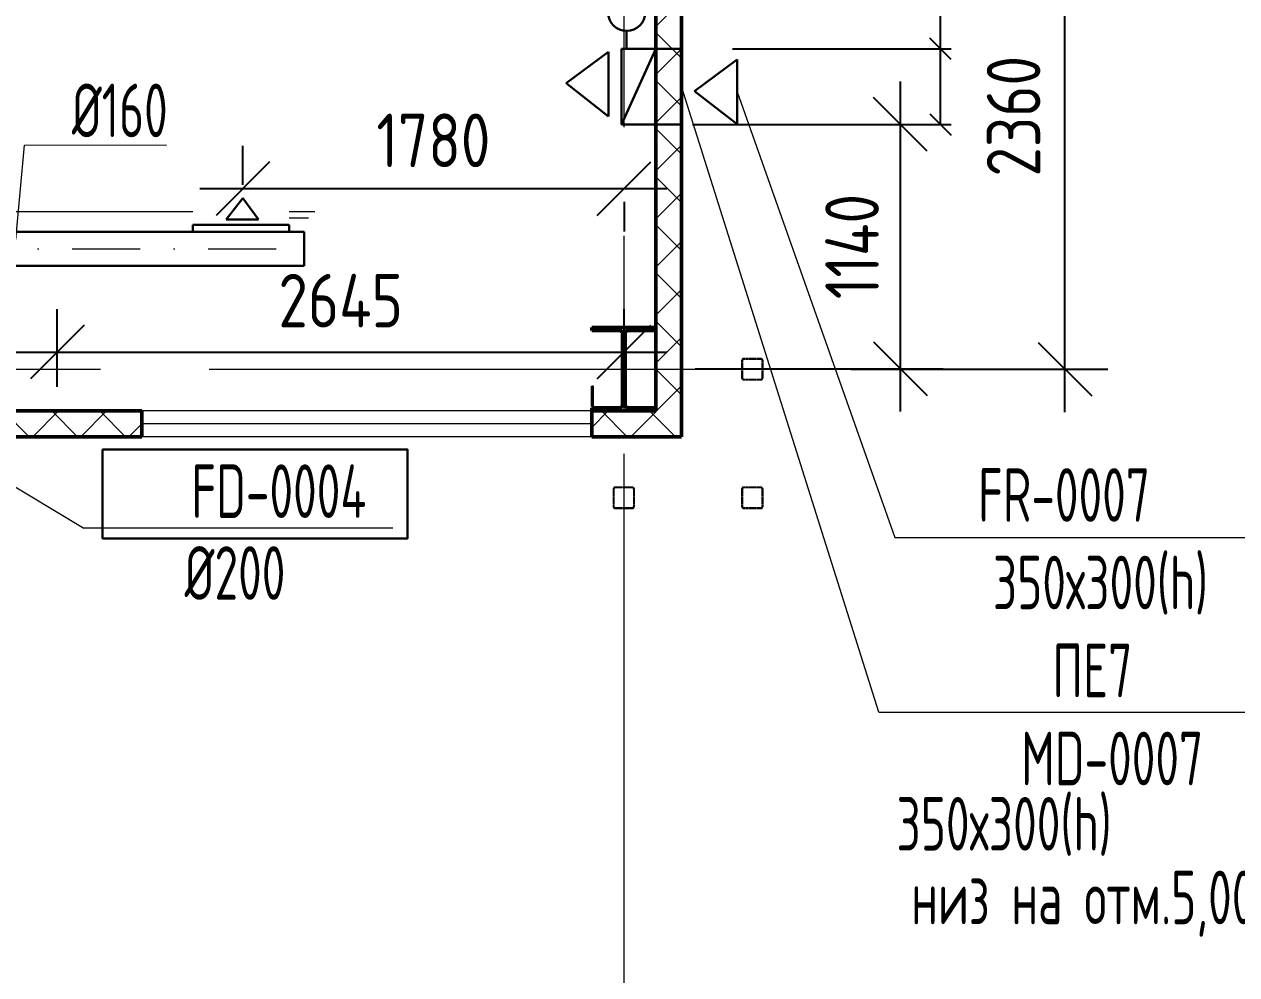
# Model space of a CAD drawing. Header units: millimetres. Extents: x -553547 to 230550, y -59438 to 214451.
# Drawn here: x 128528 to 134188, y -40164 to -35728 of the extents above; entities that cross this region are included whole.
import ezdxf
from ezdxf import colors
from ezdxf.entities.mleader import LeaderData, LeaderLine
from ezdxf.math import Vec2, Vec3

# ---------------------------------------------------------------- set-up
doc = ezdxf.new("R2010")
doc.units = ezdxf.units.MM
for name, pattern in [('GOST2.303 6', [12, 8, -1.5, 1, -1.5]), ('K5LT_THIN_INCLUDED_TO_HATCHING', [0]), ('TRATTOPUNTO2', [12.7, 6.35, -3.175, 0, -3.175]), ('ГОСТ 2.303 6', [12, 8, -1.5, 1, -1.5]), ('осевая', [50.8, 31.75, -6.35, 6.35, -6.35])]:
    doc.linetypes.add(name, pattern=pattern)
for name, color, linetype, lineweight in [('0Оси', 252, 'GOST2.303 6', 13), ('_Оси', 252, 'Continuous', 9), ('АР_Окна', 160, 'Continuous', 20), ('АР_Размеры', 7, 'Continuous', 20), ('АР_Стены и перегородки', 154, 'Continuous', 50), ('АР_Штриховка', 7, 'Continuous', 20), ('АТ_ПС_АЛС_025', 20, 'ГОСТ 2.303 6', 25), ('ОВ текст', 7, 'Continuous', 15), ('приток', 10, 'Continuous', 30)]:
    doc.layers.add(name, color=color, linetype=linetype, lineweight=lineweight)
doc.styles.add('GOST type A', font='GOST2304A.ttf')
doc.styles.get("Standard").update_dxf_attribs({"font": 'arial.ttf'})
doc.styles.add('ГОСТ', font='cs_gost2304.shx')
doc.styles.add('ГОСТ 2.304', font='CS_Gost2304.shx')
doc.linetypes.add('Lotok', pattern='A,5e-05,[6,MSH_7,S=1,R=0,X=0,Y=0],-4.989379', length=4.989429)
doc.dimstyles.new('ISO-25', dxfattribs={"dimtxt": 2.5, "dimasz": 2.5, "dimexe": 1.25, "dimexo": 0.625, "dimtad": 1, "dimtxsty": 'Standard', "dimcen": 2.5, "dimadec": 0, "dimazin": 0, "dimtfac": 1, "dimtmove": 0, "dimatfit": 3, "dimfxl": 1, "dimarcsym": 0})
doc.dimstyles.new('СПДС', dxfattribs={"dimscale": 100, "dimtxt": 2.5, "dimasz": 2.5, "dimexe": 2, "dimexo": 0.625, "dimgap": 1, "dimtad": 1, "dimdec": 0, "dimtxsty": 'ГОСТ 2.304', "dimblk": 'OBLIQUE', "dimblk1": 'OBLIQUE', "dimblk2": 'OBLIQUE', "dimcen": 2.5, "dimdle": 2, "dimadec": 0, "dimazin": 2, "dimtfac": 0.75, "dimtdec": 4, "dimtmove": 1, "dimatfit": 3, "dimfxl": 1, "dimtfill": 1, "dimtolj": 1, "dimarcsym": 1})

# ---------------------------------------------------------------- blocks, each defined once
blk = doc.blocks.new('Несущая колонна')
at = {"color": 0, "linetype": 'ByBlock', "lineweight": -2, "extrusion": (0, 0, -1)}
for p, q in [((74798.1, 37252.3), (74798.1, 37267.3)), ((74798.1, 37267.3), (75098.1, 37267.3)), ((74798.1, 37252.3), (74929.1, 37252.3)), ((74967.1, 37252.3), (75098.1, 37252.3)), ((75098.1, 37252.3), (75098.1, 37267.3)), ((74942.1, 36905.3), (74942.1, 37239.3)), ((74954.1, 36905.3), (74954.1, 37239.3)), ((74798.1, 36877.3), (74798.1, 36892.3)), ((74798.1, 36892.3), (74929.1, 36892.3)), ((74798.1, 36877.3), (75098.1, 36877.3)), ((74967.1, 36892.3), (75098.1, 36892.3)), ((75098.1, 36877.3), (75098.1, 36892.3))]:
    blk.add_line(p, q, dxfattribs=at)
at = {"color": 18, "lineweight": 0, "true_color": 0x000000}
for points in [[(74948.1, 37267.3), (74948.1, 36877.3)], [(74954.1, 37072.3), (74942.1, 37072.3)]]:
    blk.add_lwpolyline(points, dxfattribs=at)
at = {"color": 0, "linetype": 'ByBlock', "lineweight": -2, "extrusion": (0, 0, -1)}
for centre, start, end in [((-74929.1, 37239.3), 90, 180), ((-74967.1, 37239.3), 360, 90), ((-74929.1, 36905.3), 180, 270), ((-74967.1, 36905.3), 270, 0)]:
    blk.add_arc(centre, 13, start, end, dxfattribs=at)
blk = doc.blocks.new('*U308')
blk.add_lwpolyline([(-27.4, 72.6), (-22.4, 72.6), (-22.4, -15.4, 0.414214), (-15.4, -22.4), (72.6, -22.4), (72.6, -27.4), (-15.4, -27.4, -0.414214), (-27.4, -15.4)], format="xyb", close=True)
blk = doc.blocks.new('A$C62bef24c')
at = {"color": 252}
for points in [[(39559.8, -50.2), (39639.8, -50.2, 0.414214), (39649.8, -40.2), (39649.8, 39.8, 0.414214), (39639.8, 49.8), (39559.8, 49.8, 0.414214), (39549.8, 39.8), (39549.8, -40.2, 0.414214)], [(39559.8, -46.2), (39639.8, -46.2, 0.414214), (39645.8, -40.2), (39645.8, 39.8, 0.414214), (39639.8, 45.8), (39559.8, 45.8, 0.414214), (39553.8, 39.8), (39553.8, -40.2, 0.414214)], [(38960, -650.2), (39040, -650.2, 0.414214), (39050, -640.2), (39050, -560.2, 0.414214), (39040, -550.2), (38960, -550.2, 0.414214), (38950, -560.2), (38950, -640.2, 0.414214)], [(38960, -646.2), (39040, -646.2, 0.414214), (39046, -640.2), (39046, -560.2, 0.414214), (39040, -554.2), (38960, -554.2, 0.414214), (38954, -560.2), (38954, -640.2, 0.414214)], [(39559.8, -650.2), (39639.8, -650.2, 0.414214), (39649.8, -640.2), (39649.8, -560.2, 0.414214), (39639.8, -550.2), (39559.8, -550.2, 0.414214), (39549.8, -560.2), (39549.8, -640.2, 0.414214)], [(39559.8, -646.2), (39639.8, -646.2, 0.414214), (39645.8, -640.2), (39645.8, -560.2, 0.414214), (39639.8, -554.2), (39559.8, -554.2, 0.414214), (39553.8, -560.2), (39553.8, -640.2, 0.414214)]]:
    blk.add_lwpolyline(points, format="xyb", close=True, dxfattribs=at)
blk = doc.blocks.new('*U301')
blk.add_lwpolyline([(-27.4, 72.6), (-22.4, 72.6), (-22.4, -15.4, 0.414214), (-15.4, -22.4), (72.6, -22.4), (72.6, -27.4), (-15.4, -27.4, -0.414214), (-27.4, -15.4)], format="xyb", close=True)
blk = doc.blocks.new('_Oblique')
at = {"color": 0, "linetype": 'ByBlock', "lineweight": -2}
blk.add_line((-0.5, -0.5), (0.5, 0.5), dxfattribs=at)
blk = doc.blocks.new('*D373')
at = {"layer": 'Defpoints', "color": 0, "lineweight": 30, "transparency": 16777216}
for p in [(131784.2, -35843.1), (132804.9, -35843.1), (131596.5, -36195.6)]:
    blk.add_point(p, dxfattribs=at)
at = {"layer": 'ОВ текст', "color": 0, "lineweight": -2, "transparency": 16777216}
for p, q in [((132804.9, -35843.1), (132804.9, -35195.6)), ((131834.2, -35843.1), (132854.9, -35843.1)), ((132804.9, -36195.6), (132804.9, -35843.1)), ((131646.5, -36195.6), (132854.9, -36195.6))]:
    blk.add_line(p, q, dxfattribs=at)
at = {"layer": 'ОВ текст', "color": 0, "lineweight": -2, "transparency": 16777216, "xscale": 100, "yscale": 100, "zscale": 100}
for p, rotation in [((132804.9, -35843.1), 90), ((132804.9, -36195.6), 270)]:
    blk.add_blockref('_Oblique', p, dxfattribs=dict(at, rotation=rotation))
at = {"layer": 'ОВ текст', "color": 0, "lineweight": 15, "transparency": 16777216, "insert": (132644.7, -35469.4), "char_height": 250, "attachment_point": 5, "rotation": 90, "style": 'ГОСТ', "bg_fill": 3, "box_fill_scale": 1.1, "bg_fill_color": 256, "bg_fill_true_color": 13158600, "bg_fill_transparency": 0}
blk.add_mtext('350', dxfattribs=at)
blk = doc.blocks.new('*D379')
at = {"layer": 'Defpoints', "color": 0, "lineweight": 30, "ltscale": 100, "transparency": 16777216}
for p in [(131327.5, -36495.1), (131327.5, -36495.1), (129548, -36539.8)]:
    blk.add_point(p, dxfattribs=at)
at = {"layer": 'ОВ текст', "color": 0, "lineweight": -2, "ltscale": 100, "transparency": 16777216}
for p, q in [((129548, -36477.3), (129548, -36295.1)), ((129348, -36495.1), (131527.5, -36495.1)), ((131327.5, -36557.6), (131327.5, -36695.1))]:
    blk.add_line(p, q, dxfattribs=at)
at = {"layer": 'ОВ текст', "color": 0, "lineweight": -2, "ltscale": 100, "transparency": 16777216, "xscale": 250, "yscale": 250, "zscale": 250, "rotation": 180}
blk.add_blockref('_Oblique', (129548, -36495.1), dxfattribs=at)
at = {"layer": 'ОВ текст', "color": 0, "lineweight": -2, "ltscale": 100, "transparency": 16777216, "xscale": 250, "yscale": 250, "zscale": 250}
blk.add_blockref('_Oblique', (131327.5, -36495.1), dxfattribs=at)
at = {"layer": 'ОВ текст', "color": 0, "lineweight": 15, "ltscale": 100, "transparency": 16777216, "insert": (130437.7, -36270.1), "char_height": 250, "attachment_point": 5, "style": 'ГОСТ 2.304', "bg_fill": 3, "box_fill_scale": 1.1, "bg_fill_color": 256, "bg_fill_true_color": 13158600, "bg_fill_transparency": 0}
blk.add_mtext('\\A1;1780', dxfattribs=at)
blk = doc.blocks.new('*D338')
at = {"layer": 'Defpoints', "color": 0, "lineweight": 30, "ltscale": 100, "transparency": 16777216}
for p in [(131596.5, -36195.6), (131596.5, -37335.8), (132617.1, -37335.8)]:
    blk.add_point(p, dxfattribs=at)
at = {"layer": 'ОВ текст', "color": 0, "lineweight": -2, "ltscale": 100, "transparency": 16777216}
for p, q in [((132617.1, -35995.6), (132617.1, -37535.8)), ((131659, -36195.6), (132817.1, -36195.6)), ((131659, -37335.8), (132817.1, -37335.8))]:
    blk.add_line(p, q, dxfattribs=at)
at = {"layer": 'ОВ текст', "color": 0, "lineweight": -2, "ltscale": 100, "transparency": 16777216, "xscale": 250, "yscale": 250, "zscale": 250}
for p, rotation in [((132617.1, -36195.6), 90), ((132617.1, -37335.8), 270)]:
    blk.add_blockref('_Oblique', p, dxfattribs=dict(at, rotation=rotation))
at = {"layer": 'ОВ текст', "color": 0, "lineweight": 15, "ltscale": 100, "transparency": 16777216, "insert": (132392.1, -36765.7), "char_height": 250, "attachment_point": 5, "rotation": 90, "style": 'ГОСТ 2.304', "bg_fill": 3, "box_fill_scale": 1.1, "bg_fill_color": 256, "bg_fill_true_color": 13158600, "bg_fill_transparency": 0}
blk.add_mtext('\\A1;1140', dxfattribs=at)
blk = doc.blocks.new('*D346')
at = {"layer": 'Defpoints', "color": 0, "lineweight": 30, "ltscale": 100, "transparency": 16777216}
for p in [(131596.5, -34977.4), (133385.9, -34977.4), (132324.3, -37337.8)]:
    blk.add_point(p, dxfattribs=at)
at = {"layer": 'ОВ текст', "color": 0, "lineweight": -2, "ltscale": 100, "transparency": 16777216}
for p, q in [((133385.9, -37537.8), (133385.9, -34777.4)), ((131659, -34977.4), (133585.9, -34977.4)), ((132386.8, -37337.8), (133585.9, -37337.8))]:
    blk.add_line(p, q, dxfattribs=at)
at = {"layer": 'ОВ текст', "color": 0, "lineweight": -2, "ltscale": 100, "transparency": 16777216, "xscale": 250, "yscale": 250, "zscale": 250}
for p, rotation in [((133385.9, -34977.4), 90), ((133385.9, -37337.8), 270)]:
    blk.add_blockref('_Oblique', p, dxfattribs=dict(at, rotation=rotation))
at = {"layer": 'ОВ текст', "color": 0, "lineweight": 15, "ltscale": 100, "transparency": 16777216, "insert": (133146, -36157.6), "char_height": 250, "attachment_point": 5, "rotation": 90, "style": 'ГОСТ 2.304', "bg_fill": 3, "box_fill_scale": 1.1, "bg_fill_color": 256, "bg_fill_true_color": 13158600, "bg_fill_transparency": 0}
blk.add_mtext('\\A1;2360', dxfattribs=at)
blk = doc.blocks.new('*D347')
at = {"layer": 'Defpoints', "color": 0, "lineweight": 30, "ltscale": 100, "transparency": 16777216}
for p in [(131327.5, -37257.8), (131327.5, -37337.8), (128682.1, -37483.3)]:
    blk.add_point(p, dxfattribs=at)
at = {"layer": 'ОВ текст', "color": 0, "lineweight": -2, "ltscale": 100, "transparency": 16777216}
for p, q in [((128682.1, -37420.8), (128682.1, -37057.8)), ((131327.5, -37275.3), (131327.5, -37057.8)), ((128482.1, -37257.8), (131527.5, -37257.8))]:
    blk.add_line(p, q, dxfattribs=at)
at = {"layer": 'ОВ текст', "color": 0, "lineweight": -2, "ltscale": 100, "transparency": 16777216, "xscale": 250, "yscale": 250, "zscale": 250, "rotation": 180}
blk.add_blockref('_Oblique', (128682.1, -37257.8), dxfattribs=at)
at = {"layer": 'ОВ текст', "color": 0, "lineweight": -2, "ltscale": 100, "transparency": 16777216, "xscale": 250, "yscale": 250, "zscale": 250}
blk.add_blockref('_Oblique', (131327.5, -37257.8), dxfattribs=at)
at = {"layer": 'ОВ текст', "color": 0, "lineweight": 15, "ltscale": 100, "transparency": 16777216, "insert": (130004.8, -37018), "char_height": 250, "attachment_point": 5, "style": 'ГОСТ 2.304', "bg_fill": 3, "box_fill_scale": 1.1, "bg_fill_color": 256, "bg_fill_true_color": 13158600, "bg_fill_transparency": 0}
blk.add_mtext('\\A1;2645', dxfattribs=at)
blk = doc.blocks.new('АР')
at = {"layer": 'АР_Штриховка', "lineweight": 13}
h = blk.add_hatch(dxfattribs=at)
h.set_pattern_fill('ANSI37', color=252, scale=50)
h.set_pattern_definition([(45, (576097.71, -263289.88), (-112.2532, 112.2532), []), (135, (576097.71, -263289.88), (-112.2532, -112.2532), [])])
h.paths.add_polyline_path([(684723.9, -252104.1), (685143.9, -252104.1), (685143.9, -245639.1), (685023.9, -245639.1), (685025.2, -246769.1), (683450.2, -246769.1), (683448.9, -246889.1), (685023.9, -246889.1), (685023.9, -251984.1), (684723.9, -251984.1)])
h = blk.add_hatch(dxfattribs=at)
h.set_pattern_fill('ANSI37', color=252, scale=50)
h.set_pattern_definition([(45, (577347.71, -263289.89), (-112.2532, 112.2532), []), (135, (577347.71, -263289.89), (-112.2532, -112.2532), [])])
h.paths.add_polyline_path([(681629.6, -252104.1), (682623.9, -252104.1), (682623.9, -251984.1), (681629.6, -251984.1)])
at = {"layer": '_Оси', "color": 252, "linetype": 'осевая', "ltscale": 80}
for p, q in [((684873.9, -235927.5), (684873.9, -259400.3)), ((638234.9, -251789.1), (685885.7, -251789.1))]:
    blk.add_line(p, q, dxfattribs=at)
at = {"layer": 'АР_Окна', "color": 252}
for p, q in [((684723.9, -251984.1), (682623.9, -251984.1)), ((684723.9, -252044.1), (682623.9, -252044.1)), ((684723.9, -252104.1), (682623.9, -252104.1))]:
    blk.add_line(p, q, dxfattribs=at)
at = {"layer": 'АР_Стены и перегородки', "color": 252}
for p, q in [((685023.9, -251984.1), (685023.9, -245639.1)), ((685143.9, -252104.1), (685143.9, -245639.1)), ((681629.6, -251984.1), (682623.9, -251984.1)), ((682623.9, -252104.1), (682623.9, -251984.1)), ((684723.9, -252104.1), (684723.9, -251984.1)), ((684873.9, -251984.1), (685023.9, -251984.1)), ((681629.6, -252104.1), (682623.9, -252104.1)), ((684723.9, -252104.1), (685143.9, -252104.1))]:
    blk.add_line(p, q, dxfattribs=at)
at = {"color": 252}
blk.add_blockref('*U308', (684751.3, -251941.7), dxfattribs=at)
at = {"layer": '0Оси', "color": 252}
blk.add_blockref('A$C62bef24c', (645873.9, -251789.1), dxfattribs=at)
at = {"layer": 'АР_Стены и перегородки', "color": 252}
blk.add_blockref('Несущая колонна', (609925.8, -288861.3), dxfattribs=at)
at = {"color": 252}
ml = blk.add_multileader_mtext('Standard', dxfattribs=at)
ml.set_content('0,000', color=252, style='GOST type A')
ml.set_leader_properties(color=256)
ml.build(insert=Vec2(0, 0))
ml.multileader.update_dxf_attribs({"has_dogleg": 0, "has_text_frame": 1, "text_left_attachment_type": 7, "text_right_attachment_type": 6, "dogleg_length": 0, "arrow_head_size": 200})
ctx = ml.context
ctx.base_point, ctx.char_height, ctx.arrow_head_size, ctx.landing_gap_size, ctx.plane_origin = Vec3(649404.1, -245448.8), 250, 200, 50, Vec3(-514199.9, -248177.5)
ctx.left_attachment, ctx.right_attachment = 7, 6
notes = []
notes.append((ctx, [(0, (0, 0, 0), (0, 0), (1, 0), 1, [])]))
ctx.mtext.insert, ctx.mtext.flow_direction = Vec3(649454.1, -245161.3), 5
ml = blk.add_multileader_mtext('Standard', dxfattribs=at)
ml.set_content('0,000', color=252, style='GOST type A')
ml.set_leader_properties(color=256)
ml.build(insert=Vec2(0, 0))
ml.multileader.update_dxf_attribs({"has_dogleg": 0, "has_text_frame": 1, "text_left_attachment_type": 7, "text_right_attachment_type": 6, "dogleg_length": 0, "arrow_head_size": 200})
ctx = ml.context
ctx.base_point, ctx.char_height, ctx.arrow_head_size, ctx.landing_gap_size, ctx.plane_origin = Vec3(656104.7, -253706.8), 250, 200, 50, Vec3(-507499.3, -250982.9)
ctx.left_attachment, ctx.right_attachment = 7, 6
notes.append((ctx, [(0, (0, 0, 0), (0, 0), (1, 0), 1, [])]))
ctx.mtext.insert, ctx.mtext.flow_direction = Vec3(656154.7, -253419.3), 5
ml = blk.add_multileader_mtext('Standard', dxfattribs=at)
ml.set_content('0,000', color=252, style='GOST type A')
ml.set_leader_properties(color=256)
ml.build(insert=Vec2(0, 0))
ml.multileader.update_dxf_attribs({"has_dogleg": 0, "has_text_frame": 1, "text_left_attachment_type": 7, "text_right_attachment_type": 6, "dogleg_length": 0, "arrow_head_size": 200})
ctx = ml.context
ctx.base_point, ctx.char_height, ctx.arrow_head_size, ctx.landing_gap_size, ctx.plane_origin = Vec3(674120.3, -254449.4), 250, 200, 50, Vec3(-489483.8, -251725.5)
ctx.left_attachment, ctx.right_attachment = 7, 6
notes.append((ctx, [(0, (0, 0, 0), (0, 0), (1, 0), 1, [])]))
ctx.mtext.insert, ctx.mtext.flow_direction = Vec3(674170.3, -254161.9), 5
ml = blk.add_multileader_mtext('Standard', dxfattribs=at)
ml.set_content('0,000', color=252, style='GOST type A')
ml.set_leader_properties(color=256)
ml.build(insert=Vec2(0, 0))
ml.multileader.update_dxf_attribs({"has_dogleg": 0, "has_text_frame": 1, "text_left_attachment_type": 7, "text_right_attachment_type": 6, "dogleg_length": 0, "arrow_head_size": 200})
ctx = ml.context
ctx.base_point, ctx.char_height, ctx.arrow_head_size, ctx.landing_gap_size, ctx.plane_origin = Vec3(683757.5, -246454.6), 250, 200, 50, Vec3(-479846.5, -243730.6)
ctx.left_attachment, ctx.right_attachment = 7, 6
notes.append((ctx, [(0, (0, 0, 0), (0, 0), (1, 0), 1, [])]))
ctx.mtext.insert, ctx.mtext.flow_direction = Vec3(683807.5, -246167), 5
for ctx, leaders in notes:
    for number, flags, end, landing, length, lines in leaders:
        leader = LeaderData()
        leader.index, (leader.has_last_leader_line, leader.has_dogleg_vector, leader.attachment_direction) = number, flags
        leader.last_leader_point, leader.dogleg_vector, leader.dogleg_length = Vec3(end), Vec3(landing), length
        for number, points, colour, breaks in lines:
            line = LeaderLine()
            line.index, line.vertices, line.color, line.breaks = number, Vec3.list(points), colors.encode_raw_color(colour), breaks
            leader.lines.append(line)
        ctx.leaders.append(leader)

msp = doc.modelspace()

# ---------------------------------------------------------------- linework, layer by layer
at = {"layer": 'АТ_ПС_АЛС_025', "color": 40, "linetype": 'Lotok', "lineweight": 30, "true_color": 0xf8d731}
msp.add_lwpolyline([(128893.609, -37713.449), (130317.244, -37713.449), (130317.244, -38127.682), (128893.609, -38127.682)], close=True, dxfattribs=at)
at = {"layer": 'ОВ текст'}
msp.add_line((131855.133, -36043.639), (132590.958, -38123.982), dxfattribs=at)
at = {"layer": 'ОВ текст', "linetype": 'Continuous'}
for p, q in [((128488.014, -36734.679), (128529.151, -36292.093)), ((129192.608, -36293.962), (128529.151, -36292.093)), ((129765.12, -36601.578), (129884.594, -36601.578)), ((129765.12, -36631.578), (129854.594, -36631.578)), ((126801.5, -36876.286), (128805.853, -38080.297)), ((130248.374, -38080.297), (128805.853, -38080.297)), ((132590.958, -38123.982), (134593.366, -38123.982)), ((132516.616, -38938.17), (134477.969, -38938.17))]:
    msp.add_line(p, q, dxfattribs=at)
at = {"layer": 'ОВ текст', "linetype": 'K5LT_THIN_INCLUDED_TO_HATCHING', "ltscale": 50}
msp.add_line((127394.046, -36601.578), (129315.12, -36601.578), dxfattribs=at)
at = {"layer": 'приток', "color": 241}
for p, q in [((131339.596, -35845.69), (131339.596, -35759.324)), ((131316.5, -36195.637), (131316.5, -35843.128)), ((131476.5, -35843.128), (131316.5, -35843.128)), ((131476.5, -35843.128), (131316.5, -36195.637)), ((131476.5, -36195.637), (131316.5, -36195.637)), ((129765.12, -36663.607), (129315.12, -36663.607)), ((129315.12, -36696.269), (129315.12, -36663.607)), ((129765.12, -36696.269), (129765.12, -36663.607)), ((129834.594, -36696.269), (129834.594, -36856.269))]:
    msp.add_line(p, q, dxfattribs=at)
at = {"layer": 'приток'}
for p, q in [((131255.598, -35856.454), (131057.068, -36003.768)), ((131255.598, -36158.894), (131255.598, -35856.454)), ((131855.133, -35892.418), (131656.603, -36039.733)), ((131855.133, -36194.859), (131855.133, -35892.418)), ((131057.068, -36003.768), (131255.598, -36158.894)), ((131656.603, -36039.733), (131855.133, -36194.859)), ((129547.999, -36539.77), (129470.436, -36639.035)), ((129621.656, -36639.035), (129547.999, -36539.77)), ((129470.436, -36639.035), (129621.656, -36639.035))]:
    msp.add_line(p, q, dxfattribs=at)
at = {"layer": 'приток', "color": 241, "linetype": 'TRATTOPUNTO2', "lineweight": 15, "ltscale": 50}
msp.add_line((104618.12, -36774.014), (129834.594, -36776.578), dxfattribs=at)
at = {"layer": 'приток', "color": 241}
msp.add_lwpolyline([(131476.5, -36195.637), (131476.5, -35843.128), (131596.5, -35843.128), (131596.5, -36195.637)], close=True, dxfattribs=at)
msp.add_circle((131339.596, -35672.69), 86.634, dxfattribs=at)

# ---------------------------------------------------------------- block references
at = {"color": 252}
msp.add_blockref('*U301', (131203.9, -37490.4), dxfattribs=at)
at = {"layer": 'АР_Размеры', "color": 18, "true_color": 0x000000}
msp.add_blockref('АР', (-553547.366, 214451.275), dxfattribs=at)

# ---------------------------------------------------------------- texts
at = {"layer": 'ОВ текст', "linetype": 'Continuous', "char_height": 250, "width": 7852.99712, "line_spacing_factor": 0.84, "style": 'ГОСТ 2.304'}
for s, insert, attachment_point in [('{\\W0.8;%%C\\Fcs_gost2304|c162;16\\Fcs_gost2304|c204;0}', (129197.543, -36130.355), 6), ('{\\W0.8;FD-0004}', (130124.509, -37907.081), 6), ('{\\W0.8;%%C200}', (129746.726, -38289.086), 6), ('{\\W0.8;ПЕ7}', (133326.993, -38743.91), 4), ('{\\W0.8;MD-0007}', (134030.989, -39154.642), 6), ('{\\W0.8;350х300(h)}', (132599.514, -39471.797), 4), ('{\\W0.8;низ на отм.5,000}', (132668.028, -39832.343), 4)]:
    msp.add_mtext(s, dxfattribs=dict(at, insert=insert, attachment_point=attachment_point))
at = {"layer": 'ОВ текст', "linetype": 'Continuous', "char_height": 250, "width": 7852.99712, "attachment_point": 4, "rotation": 0.000004, "line_spacing_factor": 0.84, "style": 'ГОСТ 2.304'}
for s, insert in [('{\\W0.8;FR-0007}', (132980.407, -37924.825)), ('{\\W0.8; 350х300(h)}', (132946.954, -38345.742))]:
    msp.add_mtext(s, dxfattribs=dict(at, insert=insert))

# ---------------------------------------------------------------- next in the draw order: dimensions: what is measured, and where the dimension line sits
at = {"layer": 'ОВ текст', "lineweight": 15}
dim = msp.add_linear_dim(base=(132804.859, -35843.128), p1=(131596.5, -36195.637), p2=(131784.212, -35843.128), angle=90, text='350', dimstyle='ISO-25', override={"dimtxt": 250, "dimasz": 100, "dimexe": 50, "dimexo": 50, "dimgap": 30, "dimtxsty": 'ГОСТ', "dimblk1": 'Oblique', "dimblk2": 'Oblique', "dimsah": 1, "dimtfill": 1}, dxfattribs=at)
dim.commit()
dim.dimension.update_dxf_attribs({"geometry": '*D373', "text_midpoint": (132644.682, -35469.378)})
at = {"layer": 'ОВ текст', "color": 7, "lineweight": 15, "ltscale": 100}
for base, p1, p2, picture, middle in [((131327.5, -36495.078), (129547.999, -36539.77), (131327.5, -36495.078), '*D379', (130437.75, -36270.078)), ((131327.5, -37257.823), (128682.053, -37483.3), (131327.5, -37337.8), '*D347', (130004.777, -37017.963))]:
    dim = msp.add_linear_dim(base=base, p1=p1, p2=p2, dimstyle='СПДС', dxfattribs=at)
    dim.commit()
    dim.dimension.update_dxf_attribs({"geometry": picture, "text_midpoint": middle})

# ---------------------------------------------------------------- next in the draw order: linework, layer by layer
at = {"layer": 'приток', "color": 241}
for points in [[(127391.095, -36696.269), (129834.594, -36696.269)], [(127391.095, -36856.269), (129834.594, -36856.269)]]:
    msp.add_lwpolyline(points, dxfattribs=at)

# ---------------------------------------------------------------- next in the draw order: dimensions: what is measured, and where the dimension line sits
at = {"layer": 'ОВ текст', "color": 7, "lineweight": 15, "ltscale": 100}
dim = msp.add_linear_dim(base=(132617.147, -37335.8), p1=(131596.5, -36195.637), p2=(131596.5, -37335.8), angle=90, dimstyle='СПДС', dxfattribs=at)
dim.commit()
dim.dimension.update_dxf_attribs({"geometry": '*D338', "text_midpoint": (132392.147, -36765.718)})

# ---------------------------------------------------------------- next in the draw order: dimensions: what is measured, and where the dimension line sits
dim = msp.add_linear_dim(base=(133385.868, -34977.404), p1=(132324.27, -37337.8), p2=(131596.5, -34977.404), angle=90, dimstyle='СПДС', dxfattribs=at)
dim.commit()
dim.dimension.update_dxf_attribs({"geometry": '*D346', "text_midpoint": (133146.008, -36157.602)})

# ---------------------------------------------------------------- next in the draw order: linework, layer by layer
at = {"layer": 'ОВ текст', "linetype": 'Continuous'}
msp.add_lwpolyline([(132516.616, -38938.17), (131596.5, -36019.382)], dxfattribs=at)

# ---------------------------------------------------------------- next in the draw order: block references
at = {"layer": 'АР_Размеры', "color": 18, "true_color": 0x000000}
msp.add_blockref('АР', (-485509.064, 206951.83), dxfattribs=at)

doc.saveas('drawing.dxf')
